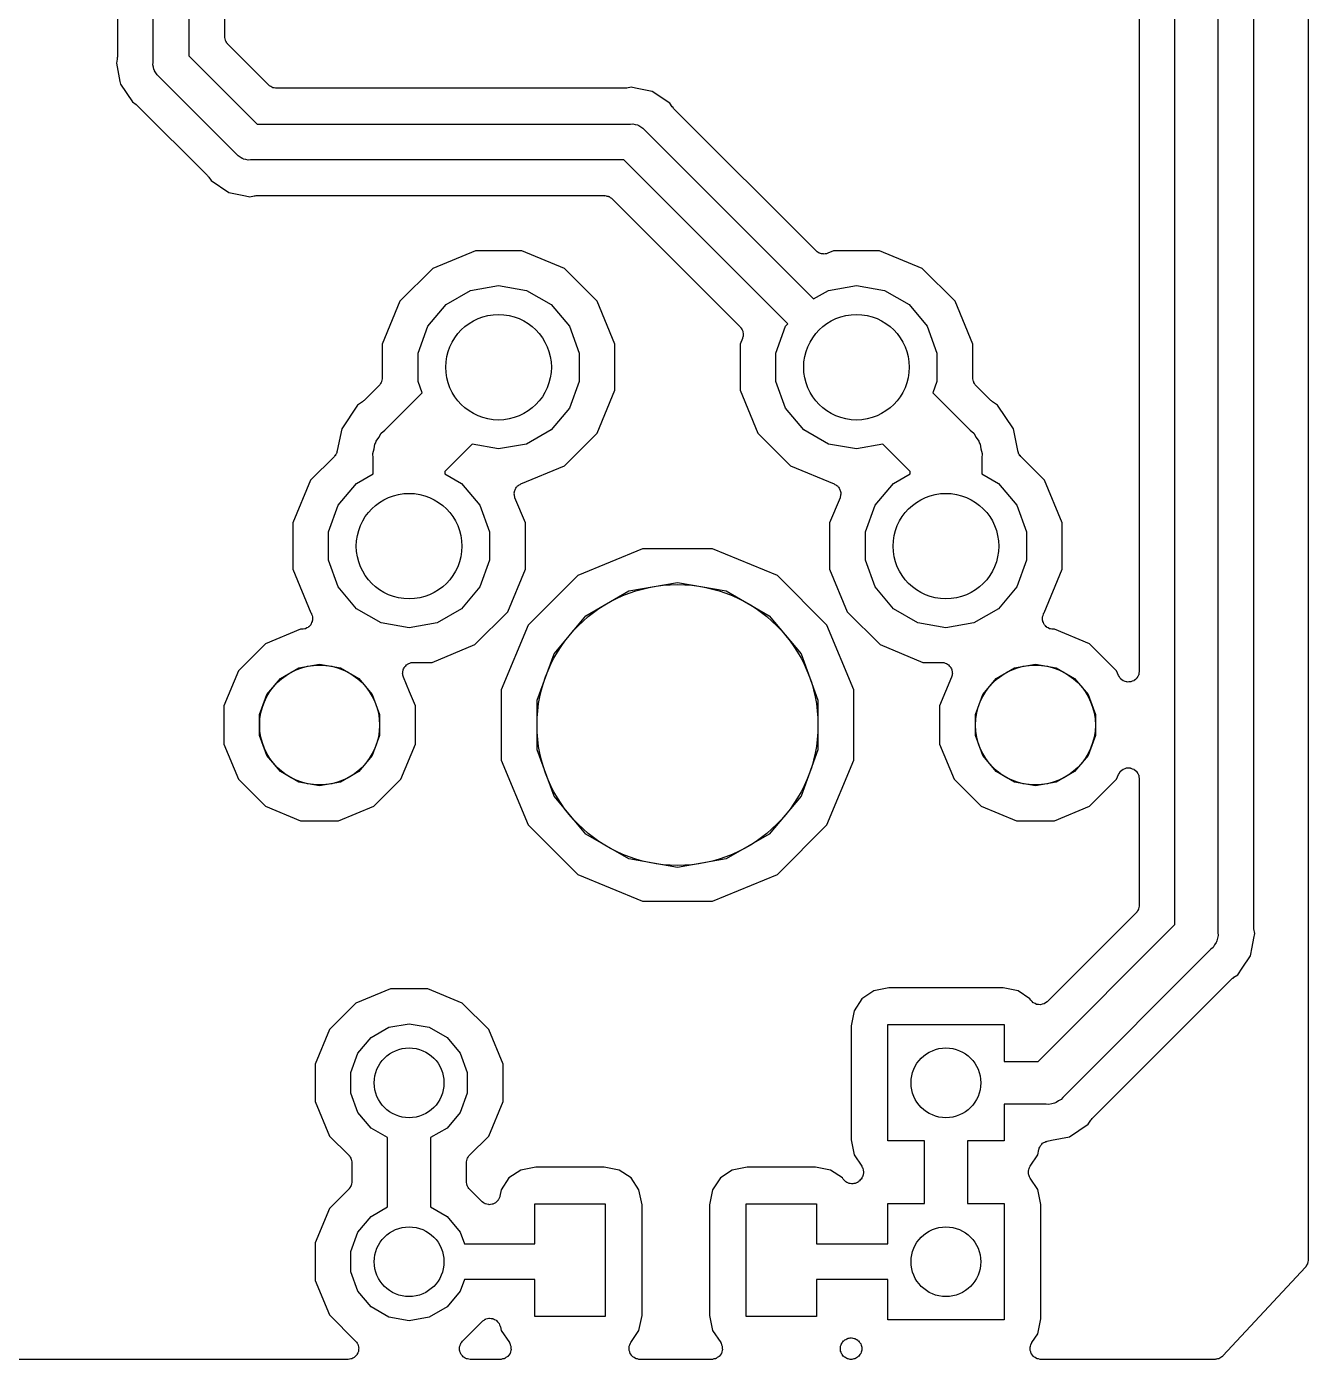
# Model space of a CAD drawing. Extents: x 24 to 196, y -189 to -31.
# Drawn here: x 177.45 to 195.64, y -152.21 to -133.29 of the extents above; entities that cross this region are included whole.
import ezdxf

# ---------------------------------------------------------------- set-up
doc = ezdxf.new("R2010")
doc.units = 0
doc.header["$MEASUREMENT"] = 0
doc.layers.add('BLACK', color=7, linetype='CONTINUOUS')

msp = doc.modelspace()

# ---------------------------------------------------------------- linework, layer by layer
at = {"layer": 'BLACK', "linetype": 'CONTINUOUS'}
for p, q in [((195.644, -35.0235), (195.643, -150.796)), ((179.248, -133.796), (179.248, -56.8371)), ((179.756, -56.8371), (179.756, -133.702)), ((194.361, -108.102), (194.361, -146.148)), ((178.74, -117.826), (178.74, -133.717)), ((180.264, -133.428), (180.264, -125.096)), ((194.869, -146.067), (194.869, -127.349)), ((193.751, -146.036), (193.751, -127.848)), ((193.243, -129.442), (193.243, -142.442)), ((180.265, -133.435), (180.264, -133.428)), ((180.264, -133.442), (180.265, -133.435)), ((180.27, -133.461), (180.264, -133.442)), ((180.273, -133.481), (180.27, -133.461)), ((180.276, -133.486), (180.273, -133.481)), ((180.278, -133.493), (180.276, -133.486)), ((180.289, -133.509), (180.278, -133.493)), ((180.299, -133.526), (180.289, -133.509)), ((180.305, -133.531), (180.299, -133.526)), ((180.308, -133.536), (180.305, -133.531)), ((180.89, -134.118), (180.308, -133.536)), ((178.737, -133.747), (178.725, -133.807)), ((178.74, -133.717), (178.737, -133.732)), ((178.737, -133.732), (178.737, -133.747)), ((179.756, -133.702), (180.725, -134.671)), ((178.725, -133.807), (178.776, -134.065)), ((179.245, -133.83), (179.248, -133.796)), ((179.254, -133.862), (179.245, -133.83)), ((179.259, -133.895), (179.254, -133.862)), ((179.265, -133.905), (179.259, -133.895)), ((179.268, -133.916), (179.265, -133.905)), ((179.287, -133.944), (179.268, -133.916)), ((179.304, -133.973), (179.287, -133.944)), ((178.776, -134.065), (178.776, -134.065)), ((178.776, -134.065), (178.784, -134.105)), ((178.784, -134.105), (178.952, -134.357)), ((179.33, -133.995), (179.304, -133.973)), ((180.432, -135.097), (179.33, -133.995)), ((180.896, -134.122), (180.89, -134.118)), ((180.9, -134.127), (180.896, -134.122)), ((180.917, -134.137), (180.9, -134.127)), ((180.934, -134.149), (180.917, -134.137)), ((180.94, -134.15), (180.934, -134.149)), ((180.946, -134.154), (180.94, -134.15)), ((186.032, -134.148), (185.972, -134.16)), ((186.092, -134.16), (186.032, -134.148)), ((180.966, -134.157), (180.946, -134.154)), ((180.985, -134.162), (180.966, -134.157)), ((180.992, -134.162), (180.985, -134.162)), ((180.998, -134.163), (180.992, -134.162)), ((185.942, -134.163), (180.998, -134.163)), ((185.957, -134.16), (185.942, -134.163)), ((185.972, -134.16), (185.957, -134.16)), ((186.329, -134.207), (186.092, -134.16)), ((186.092, -134.16), (186.092, -134.16)), ((186.582, -134.375), (186.329, -134.207)), ((178.952, -134.357), (179.004, -134.391)), ((179.004, -134.391), (179.014, -134.401)), ((179.014, -134.401), (179.027, -134.41)), ((179.027, -134.41), (180.017, -135.4)), ((186.616, -134.427), (186.582, -134.375)), ((186.626, -134.437), (186.616, -134.427)), ((186.635, -134.45), (186.626, -134.437)), ((188.656, -136.471), (186.635, -134.45)), ((180.725, -134.671), (186.021, -134.671)), ((186.021, -134.671), (186.055, -134.668)), ((186.055, -134.668), (186.087, -134.677)), ((186.087, -134.677), (186.12, -134.682)), ((186.12, -134.682), (186.13, -134.688)), ((186.13, -134.688), (186.141, -134.691)), ((186.141, -134.691), (186.169, -134.71)), ((186.169, -134.71), (186.198, -134.727)), ((186.198, -134.727), (186.22, -134.753)), ((186.22, -134.753), (188.621, -137.154)), ((180.454, -135.122), (180.432, -135.097)), ((180.483, -135.139), (180.454, -135.122)), ((180.51, -135.159), (180.483, -135.139)), ((180.521, -135.161), (180.51, -135.159)), ((180.531, -135.167), (180.521, -135.161)), ((180.564, -135.173), (180.531, -135.167)), ((180.597, -135.182), (180.564, -135.173)), ((180.63, -135.179), (180.597, -135.182)), ((185.927, -135.179), (180.63, -135.179)), ((188.255, -137.507), (185.927, -135.179)), ((180.017, -135.4), (180.025, -135.412)), ((180.025, -135.412), (180.036, -135.423)), ((180.036, -135.423), (180.07, -135.474)), ((180.07, -135.474), (180.322, -135.643)), ((180.322, -135.643), (180.559, -135.69)), ((180.559, -135.69), (180.559, -135.69)), ((180.559, -135.69), (180.619, -135.702)), ((180.619, -135.702), (180.68, -135.69)), ((180.68, -135.69), (180.695, -135.689)), ((180.695, -135.689), (180.709, -135.687)), ((180.709, -135.687), (185.653, -135.687)), ((185.653, -135.687), (185.66, -135.688)), ((185.66, -135.688), (185.667, -135.687)), ((185.667, -135.687), (185.686, -135.693)), ((185.686, -135.693), (185.706, -135.696)), ((185.706, -135.696), (185.711, -135.699)), ((185.711, -135.699), (185.718, -135.701)), ((185.718, -135.701), (185.734, -135.712)), ((185.734, -135.712), (185.751, -135.722)), ((185.751, -135.722), (185.756, -135.728)), ((185.756, -135.728), (185.761, -135.731)), ((185.761, -135.731), (187.579, -137.549)), ((183.822, -136.472), (183.215, -136.723)), ((184.478, -136.472), (183.822, -136.472)), ((185.085, -136.723), (184.478, -136.472)), ((188.665, -136.477), (188.656, -136.471)), ((188.671, -136.485), (188.665, -136.477)), ((188.686, -136.492), (188.671, -136.485)), ((188.7, -136.502), (188.686, -136.492)), ((188.709, -136.504), (188.7, -136.502)), ((188.718, -136.509), (188.709, -136.504)), ((188.735, -136.511), (188.718, -136.509)), ((188.751, -136.515), (188.735, -136.511)), ((188.761, -136.515), (188.751, -136.515)), ((188.771, -136.516), (188.761, -136.515)), ((188.787, -136.512), (188.771, -136.516)), ((188.804, -136.511), (188.787, -136.512)), ((188.813, -136.507), (188.804, -136.511)), ((188.822, -136.504), (188.813, -136.507)), ((188.902, -136.472), (188.822, -136.504)), ((189.558, -136.472), (188.902, -136.472)), ((190.165, -136.723), (189.558, -136.472)), ((183.215, -136.723), (182.75, -137.187)), ((185.55, -137.187), (185.085, -136.723)), ((190.63, -137.187), (190.165, -136.723)), ((183.753, -137.032), (184.15, -136.962)), ((184.15, -136.962), (184.547, -137.032)), ((188.833, -137.032), (189.23, -136.962)), ((189.23, -136.962), (189.627, -137.032)), ((183.404, -137.234), (183.753, -137.032)), ((184.547, -137.032), (184.896, -137.234)), ((188.621, -137.154), (188.833, -137.032)), ((189.627, -137.032), (189.976, -137.234)), ((182.75, -137.187), (182.499, -137.794)), ((183.145, -137.542), (183.404, -137.234)), ((184.896, -137.234), (185.155, -137.542)), ((185.801, -137.794), (185.55, -137.187)), ((189.976, -137.234), (190.235, -137.542)), ((190.881, -137.794), (190.63, -137.187)), ((183.007, -137.921), (183.145, -137.542)), ((185.155, -137.542), (185.293, -137.921)), ((187.579, -137.549), (187.584, -137.557)), ((187.584, -137.557), (187.592, -137.564)), ((188.087, -137.921), (188.225, -137.542)), ((188.225, -137.542), (188.255, -137.507)), ((190.235, -137.542), (190.373, -137.921)), ((187.612, -137.715), (187.579, -137.794)), ((187.592, -137.564), (187.6, -137.579)), ((187.6, -137.579), (187.609, -137.592)), ((187.609, -137.592), (187.612, -137.602)), ((187.612, -137.602), (187.616, -137.611)), ((187.614, -137.705), (187.612, -137.715)), ((187.618, -137.696), (187.614, -137.705)), ((187.616, -137.611), (187.618, -137.627)), ((187.618, -137.627), (187.623, -137.644)), ((187.62, -137.68), (187.618, -137.696)), ((187.623, -137.663), (187.62, -137.68)), ((187.623, -137.644), (187.622, -137.654)), ((187.622, -137.654), (187.623, -137.663)), ((182.499, -137.794), (182.499, -138.274)), ((183.007, -138.324), (183.007, -137.921)), ((185.293, -137.921), (185.293, -138.324)), ((185.801, -138.451), (185.801, -137.794)), ((187.579, -137.794), (187.579, -138.451)), ((188.087, -138.324), (188.087, -137.921)), ((190.373, -137.921), (190.373, -138.324)), ((190.881, -138.274), (190.881, -137.794)), ((182.493, -138.306), (182.49, -138.326)), ((182.498, -138.287), (182.493, -138.306)), ((182.499, -138.274), (182.498, -138.28)), ((182.498, -138.28), (182.498, -138.287)), ((190.882, -138.28), (190.881, -138.274)), ((190.882, -138.287), (190.882, -138.28)), ((190.887, -138.306), (190.882, -138.287)), ((190.89, -138.326), (190.887, -138.306)), ((182.454, -138.381), (182.243, -138.593)), ((182.458, -138.376), (182.454, -138.381)), ((182.463, -138.372), (182.458, -138.376)), ((182.473, -138.354), (182.463, -138.372)), ((182.485, -138.338), (182.473, -138.354)), ((182.486, -138.332), (182.485, -138.338)), ((182.49, -138.326), (182.486, -138.332)), ((182.536, -139.018), (183.067, -138.488)), ((183.067, -138.488), (183.007, -138.324)), ((185.293, -138.324), (185.155, -138.703)), ((185.55, -139.058), (185.801, -138.451)), ((187.579, -138.451), (187.83, -139.058)), ((188.225, -138.703), (188.087, -138.324)), ((190.373, -138.324), (190.313, -138.488)), ((190.313, -138.488), (190.844, -139.018)), ((190.894, -138.332), (190.89, -138.326)), ((190.895, -138.338), (190.894, -138.332)), ((190.907, -138.354), (190.895, -138.338)), ((190.917, -138.372), (190.907, -138.354)), ((190.922, -138.376), (190.917, -138.372)), ((190.926, -138.381), (190.922, -138.376)), ((191.137, -138.593), (190.926, -138.381)), ((182.148, -138.66), (181.923, -138.996)), ((182.22, -138.612), (182.148, -138.66)), ((182.231, -138.601), (182.22, -138.612)), ((182.243, -138.593), (182.231, -138.601)), ((191.149, -138.601), (191.137, -138.593)), ((191.16, -138.612), (191.149, -138.601)), ((191.232, -138.66), (191.16, -138.612)), ((191.457, -138.996), (191.232, -138.66)), ((185.155, -138.703), (184.896, -139.012)), ((188.484, -139.012), (188.225, -138.703)), ((181.923, -138.996), (181.861, -139.307)), ((182.451, -139.119), (182.485, -139.061)), ((182.485, -139.061), (182.536, -139.018)), ((184.896, -139.012), (184.547, -139.213)), ((185.085, -139.522), (185.55, -139.058)), ((187.83, -139.058), (188.295, -139.522)), ((188.833, -139.213), (188.484, -139.012)), ((190.844, -139.018), (190.895, -139.061)), ((190.895, -139.061), (190.929, -139.119)), ((191.519, -139.307), (191.457, -138.996)), ((182.384, -139.283), (182.395, -139.216)), ((182.395, -139.216), (182.407, -139.197)), ((182.407, -139.197), (182.412, -139.175)), ((182.412, -139.175), (182.451, -139.119)), ((183.774, -139.217), (183.388, -139.603)), ((184.15, -139.283), (183.774, -139.217)), ((184.547, -139.213), (184.15, -139.283)), ((189.23, -139.283), (188.833, -139.213)), ((189.606, -139.217), (189.23, -139.283)), ((189.992, -139.603), (189.606, -139.217)), ((190.929, -139.119), (190.968, -139.175)), ((190.968, -139.175), (190.973, -139.197)), ((190.973, -139.197), (190.985, -139.216)), ((190.985, -139.216), (190.996, -139.283)), ((181.819, -139.389), (181.48, -139.727)), ((181.828, -139.376), (181.819, -139.389)), ((181.829, -139.374), (181.828, -139.376)), ((181.828, -139.376), (181.828, -139.376)), ((181.841, -139.36), (181.829, -139.374)), ((181.844, -139.353), (181.841, -139.36)), ((181.849, -139.346), (181.844, -139.353)), ((181.852, -139.335), (181.849, -139.346)), ((181.855, -139.33), (181.852, -139.335)), ((181.856, -139.322), (181.855, -139.33)), ((181.86, -139.311), (181.856, -139.322)), ((181.861, -139.307), (181.86, -139.311)), ((182.366, -139.348), (182.384, -139.283)), ((182.372, -139.415), (182.366, -139.348)), ((182.372, -139.636), (182.372, -139.415)), ((190.996, -139.283), (191.014, -139.348)), ((191.014, -139.348), (191.008, -139.415)), ((191.008, -139.415), (191.008, -139.636)), ((191.52, -139.311), (191.519, -139.307)), ((191.524, -139.322), (191.52, -139.311)), ((191.525, -139.33), (191.524, -139.322)), ((191.528, -139.335), (191.525, -139.33)), ((191.531, -139.346), (191.528, -139.335)), ((191.536, -139.353), (191.531, -139.346)), ((191.539, -139.36), (191.536, -139.353)), ((191.551, -139.374), (191.539, -139.36)), ((191.552, -139.376), (191.551, -139.374)), ((191.561, -139.389), (191.552, -139.376)), ((191.552, -139.376), (191.552, -139.376)), ((191.9, -139.727), (191.561, -139.389)), ((182.134, -139.774), (182.372, -139.636)), ((183.388, -139.603), (183.388, -139.636)), ((183.388, -139.636), (183.626, -139.774)), ((184.466, -139.779), (185.085, -139.522)), ((188.295, -139.522), (188.914, -139.779)), ((189.754, -139.774), (189.992, -139.636)), ((189.992, -139.636), (189.992, -139.603)), ((191.008, -139.636), (191.246, -139.774)), ((181.48, -139.727), (181.229, -140.334)), ((181.875, -140.082), (182.134, -139.774)), ((183.626, -139.774), (183.885, -140.082)), ((184.397, -139.839), (184.403, -139.827)), ((184.403, -139.827), (184.413, -139.818)), ((184.413, -139.818), (184.421, -139.807)), ((184.421, -139.807), (184.433, -139.8)), ((184.433, -139.8), (184.442, -139.791)), ((184.442, -139.791), (184.455, -139.786)), ((184.455, -139.786), (184.466, -139.779)), ((188.914, -139.779), (188.925, -139.786)), ((188.925, -139.786), (188.938, -139.791)), ((188.938, -139.791), (188.947, -139.8)), ((188.947, -139.8), (188.959, -139.807)), ((188.959, -139.807), (188.967, -139.818)), ((188.967, -139.818), (188.977, -139.827)), ((188.977, -139.827), (188.983, -139.839)), ((189.495, -140.082), (189.754, -139.774)), ((191.246, -139.774), (191.505, -140.082)), ((192.151, -140.334), (191.9, -139.727)), ((184.372, -139.926), (184.374, -139.913)), ((184.375, -139.939), (184.372, -139.926)), ((184.373, -139.9), (184.377, -139.887)), ((184.374, -139.913), (184.373, -139.9)), ((184.375, -139.953), (184.375, -139.939)), ((184.381, -139.965), (184.375, -139.953)), ((184.377, -139.887), (184.379, -139.874)), ((184.379, -139.874), (184.385, -139.862)), ((184.383, -139.978), (184.381, -139.965)), ((184.531, -140.334), (184.383, -139.978)), ((184.385, -139.862), (184.389, -139.849)), ((184.389, -139.849), (184.397, -139.839)), ((188.997, -139.978), (188.849, -140.334)), ((188.983, -139.839), (188.991, -139.849)), ((188.991, -139.849), (188.995, -139.862)), ((188.995, -139.862), (189.001, -139.874)), ((188.999, -139.965), (188.997, -139.978)), ((189.005, -139.953), (188.999, -139.965)), ((189.001, -139.874), (189.003, -139.887)), ((189.003, -139.887), (189.007, -139.9)), ((189.008, -139.926), (189.005, -139.939)), ((189.005, -139.939), (189.005, -139.953)), ((189.007, -139.9), (189.006, -139.913)), ((189.006, -139.913), (189.008, -139.926)), ((181.737, -140.461), (181.875, -140.082)), ((183.885, -140.082), (184.023, -140.461)), ((189.357, -140.461), (189.495, -140.082)), ((191.505, -140.082), (191.643, -140.461)), ((181.229, -140.334), (181.229, -140.991)), ((184.531, -140.991), (184.531, -140.334)), ((188.849, -140.334), (188.849, -140.991)), ((192.151, -140.991), (192.151, -140.334)), ((181.737, -140.864), (181.737, -140.461)), ((184.023, -140.461), (184.023, -140.864)), ((189.357, -140.864), (189.357, -140.461)), ((191.643, -140.461), (191.643, -140.864)), ((186.192, -140.701), (185.273, -141.082)), ((187.188, -140.701), (186.192, -140.701)), ((188.107, -141.082), (187.188, -140.701)), ((181.875, -141.243), (181.737, -140.864)), ((184.023, -140.864), (183.885, -141.243)), ((189.495, -141.243), (189.357, -140.864)), ((191.643, -140.864), (191.505, -141.243)), ((181.229, -140.991), (181.485, -141.609)), ((184.28, -141.598), (184.531, -140.991)), ((185.273, -141.082), (184.569, -141.785)), ((188.811, -141.785), (188.107, -141.082)), ((188.849, -140.991), (189.1, -141.598)), ((191.895, -141.609), (192.151, -140.991)), ((182.134, -141.552), (181.875, -141.243)), ((183.885, -141.243), (183.626, -141.552)), ((185.389, -141.652), (185.998, -141.3)), ((185.998, -141.3), (186.69, -141.178)), ((186.69, -141.178), (187.382, -141.3)), ((187.382, -141.3), (187.991, -141.652)), ((189.754, -141.552), (189.495, -141.243)), ((191.505, -141.243), (191.246, -141.552)), ((181.485, -141.609), (181.49, -141.615)), ((181.49, -141.615), (181.493, -141.621)), ((181.493, -141.621), (181.496, -141.627)), ((181.496, -141.627), (181.502, -141.646)), ((181.502, -141.646), (181.508, -141.665)), ((181.508, -141.718), (181.506, -141.724)), ((181.508, -141.665), (181.508, -141.672)), ((181.508, -141.672), (181.51, -141.678)), ((181.51, -141.678), (181.508, -141.698)), ((181.508, -141.698), (181.508, -141.718)), ((182.483, -141.753), (182.134, -141.552)), ((183.626, -141.552), (183.277, -141.753)), ((183.815, -142.062), (184.28, -141.598)), ((184.937, -142.19), (185.389, -141.652)), ((187.991, -141.652), (188.443, -142.19)), ((189.1, -141.598), (189.565, -142.062)), ((190.103, -141.753), (189.754, -141.552)), ((191.246, -141.552), (190.897, -141.753)), ((191.87, -141.678), (191.872, -141.672)), ((191.872, -141.698), (191.87, -141.678)), ((191.872, -141.665), (191.878, -141.646)), ((191.872, -141.672), (191.872, -141.665)), ((191.872, -141.718), (191.872, -141.698)), ((191.874, -141.724), (191.872, -141.718)), ((191.878, -141.646), (191.884, -141.627)), ((191.884, -141.627), (191.887, -141.621)), ((191.887, -141.621), (191.89, -141.615)), ((191.89, -141.615), (191.895, -141.609)), ((181.34, -141.844), (180.84, -142.051)), ((181.358, -141.844), (181.34, -141.844)), ((181.378, -141.84), (181.358, -141.844)), ((181.398, -141.839), (181.378, -141.84)), ((181.404, -141.836), (181.398, -141.839)), ((181.41, -141.835), (181.404, -141.836)), ((181.428, -141.825), (181.41, -141.835)), ((181.446, -141.816), (181.428, -141.825)), ((181.45, -141.811), (181.446, -141.816)), ((181.456, -141.808), (181.45, -141.811)), ((181.469, -141.793), (181.456, -141.808)), ((181.483, -141.779), (181.469, -141.793)), ((181.486, -141.773), (181.483, -141.779)), ((181.49, -141.768), (181.486, -141.773)), ((181.497, -141.749), (181.49, -141.768)), ((181.506, -141.731), (181.497, -141.749)), ((181.506, -141.724), (181.506, -141.731)), ((182.88, -141.823), (182.483, -141.753)), ((183.277, -141.753), (182.88, -141.823)), ((184.569, -141.785), (184.188, -142.705)), ((189.192, -142.705), (188.811, -141.785)), ((190.5, -141.823), (190.103, -141.753)), ((190.897, -141.753), (190.5, -141.823)), ((191.874, -141.731), (191.874, -141.724)), ((191.883, -141.749), (191.874, -141.731)), ((191.89, -141.768), (191.883, -141.749)), ((191.894, -141.773), (191.89, -141.768)), ((191.897, -141.779), (191.894, -141.773)), ((191.911, -141.793), (191.897, -141.779)), ((191.924, -141.808), (191.911, -141.793)), ((191.93, -141.811), (191.924, -141.808)), ((191.934, -141.816), (191.93, -141.811)), ((191.952, -141.825), (191.934, -141.816)), ((191.97, -141.835), (191.952, -141.825)), ((191.976, -141.836), (191.97, -141.835)), ((191.982, -141.839), (191.976, -141.836)), ((192.002, -141.84), (191.982, -141.839)), ((192.022, -141.844), (192.002, -141.84)), ((192.04, -141.844), (192.022, -141.844)), ((192.54, -142.051), (192.04, -141.844)), ((180.84, -142.051), (180.458, -142.433)), ((183.208, -142.314), (183.815, -142.062)), ((189.565, -142.062), (190.172, -142.314)), ((192.922, -142.433), (192.54, -142.051)), ((184.696, -142.851), (184.937, -142.19)), ((188.443, -142.19), (188.684, -142.851)), ((180.458, -142.433), (180.251, -142.932)), ((181.055, -142.541), (181.314, -142.391)), ((181.314, -142.391), (181.61, -142.339)), ((181.61, -142.339), (181.906, -142.391)), ((181.906, -142.391), (182.165, -142.541)), ((182.788, -142.473), (182.791, -142.456)), ((182.791, -142.482), (182.788, -142.473)), ((182.791, -142.44), (182.794, -142.43)), ((182.791, -142.456), (182.791, -142.44)), ((182.794, -142.43), (182.795, -142.42)), ((182.795, -142.42), (182.803, -142.405)), ((182.803, -142.405), (182.809, -142.39)), ((182.809, -142.39), (182.815, -142.382)), ((182.815, -142.382), (182.82, -142.373)), ((182.82, -142.373), (182.832, -142.362)), ((182.832, -142.362), (182.843, -142.349)), ((182.843, -142.349), (182.851, -142.344)), ((182.851, -142.344), (182.859, -142.338)), ((182.859, -142.338), (182.874, -142.331)), ((182.874, -142.331), (182.889, -142.323)), ((182.889, -142.323), (182.898, -142.321)), ((182.898, -142.321), (182.908, -142.317)), ((182.908, -142.317), (182.924, -142.317)), ((182.924, -142.317), (182.941, -142.314)), ((182.941, -142.314), (183.208, -142.314)), ((190.172, -142.314), (190.439, -142.314)), ((190.439, -142.314), (190.456, -142.317)), ((190.456, -142.317), (190.472, -142.317)), ((190.472, -142.317), (190.482, -142.321)), ((190.482, -142.321), (190.491, -142.323)), ((190.491, -142.323), (190.506, -142.331)), ((190.506, -142.331), (190.521, -142.338)), ((190.521, -142.338), (190.529, -142.344)), ((190.529, -142.344), (190.537, -142.349)), ((190.537, -142.349), (190.548, -142.362)), ((190.548, -142.362), (190.56, -142.373)), ((190.56, -142.373), (190.565, -142.382)), ((190.565, -142.382), (190.571, -142.39)), ((190.571, -142.39), (190.577, -142.405)), ((190.577, -142.405), (190.585, -142.42)), ((190.585, -142.42), (190.586, -142.43)), ((190.586, -142.43), (190.589, -142.44)), ((190.589, -142.44), (190.589, -142.456)), ((190.589, -142.456), (190.592, -142.473)), ((190.592, -142.473), (190.589, -142.482)), ((191.215, -142.541), (191.474, -142.391)), ((191.474, -142.391), (191.77, -142.339)), ((191.77, -142.339), (192.066, -142.391)), ((192.066, -142.391), (192.325, -142.541)), ((192.95, -142.5), (192.922, -142.433)), ((193.239, -142.465), (193.236, -142.488)), ((193.243, -142.442), (193.239, -142.465)), ((180.862, -142.771), (181.055, -142.541)), ((182.165, -142.541), (182.358, -142.771)), ((182.791, -142.493), (182.791, -142.482)), ((182.796, -142.508), (182.791, -142.493)), ((182.8, -142.524), (182.796, -142.508)), ((182.886, -142.733), (182.8, -142.524)), ((190.58, -142.524), (190.411, -142.932)), ((190.584, -142.508), (190.58, -142.524)), ((190.589, -142.493), (190.584, -142.508)), ((190.589, -142.482), (190.589, -142.493)), ((191.022, -142.771), (191.215, -142.541)), ((192.325, -142.541), (192.518, -142.771)), ((192.962, -142.52), (192.95, -142.5)), ((192.974, -142.54), (192.962, -142.52)), ((192.977, -142.542), (192.974, -142.54)), ((192.978, -142.545), (192.977, -142.542)), ((192.997, -142.559), (192.978, -142.545)), ((193.015, -142.574), (192.997, -142.559)), ((193.018, -142.575), (193.015, -142.574)), ((193.02, -142.577), (193.018, -142.575)), ((193.043, -142.584), (193.02, -142.577)), ((193.064, -142.592), (193.043, -142.584)), ((193.068, -142.592), (193.064, -142.592)), ((193.071, -142.593), (193.068, -142.592)), ((193.094, -142.592), (193.071, -142.593)), ((193.117, -142.592), (193.094, -142.592)), ((193.12, -142.591), (193.117, -142.592)), ((193.124, -142.591), (193.12, -142.591)), ((193.145, -142.582), (193.124, -142.591)), ((193.167, -142.574), (193.145, -142.582)), ((193.17, -142.572), (193.167, -142.574)), ((193.173, -142.571), (193.17, -142.572)), ((193.19, -142.555), (193.173, -142.571)), ((193.208, -142.54), (193.19, -142.555)), ((193.209, -142.537), (193.208, -142.54)), ((193.212, -142.535), (193.209, -142.537)), ((193.222, -142.514), (193.212, -142.535)), ((193.234, -142.494), (193.222, -142.514)), ((193.235, -142.491), (193.234, -142.494)), ((193.236, -142.488), (193.235, -142.491)), ((180.759, -143.053), (180.862, -142.771)), ((182.358, -142.771), (182.461, -143.053)), ((182.969, -142.932), (182.886, -142.733)), ((184.188, -142.705), (184.188, -143.7)), ((184.696, -143.554), (184.696, -142.851)), ((188.684, -142.851), (188.684, -143.554)), ((189.192, -143.7), (189.192, -142.705)), ((190.919, -143.053), (191.022, -142.771)), ((192.518, -142.771), (192.621, -143.053)), ((180.251, -142.932), (180.251, -143.473)), ((182.969, -143.473), (182.969, -142.932)), ((190.411, -142.932), (190.411, -143.473)), ((180.759, -143.353), (180.759, -143.053)), ((182.461, -143.053), (182.461, -143.353)), ((190.919, -143.353), (190.919, -143.053)), ((192.621, -143.053), (192.621, -143.353)), ((180.862, -143.635), (180.759, -143.353)), ((182.461, -143.353), (182.358, -143.635)), ((191.022, -143.635), (190.919, -143.353)), ((192.621, -143.353), (192.518, -143.635)), ((180.251, -143.473), (180.458, -143.972)), ((182.762, -143.972), (182.969, -143.473)), ((184.937, -144.215), (184.696, -143.554)), ((188.684, -143.554), (188.443, -144.215)), ((190.411, -143.473), (190.618, -143.972)), ((181.055, -143.865), (180.862, -143.635)), ((182.358, -143.635), (182.165, -143.865)), ((184.188, -143.7), (184.569, -144.62)), ((188.811, -144.62), (189.192, -143.7)), ((191.215, -143.865), (191.022, -143.635)), ((192.518, -143.635), (192.325, -143.865)), ((180.458, -143.972), (180.84, -144.355)), ((181.314, -144.015), (181.055, -143.865)), ((182.165, -143.865), (181.906, -144.015)), ((182.38, -144.355), (182.762, -143.972)), ((190.618, -143.972), (191, -144.355)), ((191.474, -144.015), (191.215, -143.865)), ((192.325, -143.865), (192.066, -144.015)), ((192.54, -144.355), (192.922, -143.972)), ((192.922, -143.972), (192.95, -143.905)), ((192.95, -143.905), (192.962, -143.885)), ((192.962, -143.885), (192.974, -143.865)), ((192.974, -143.865), (192.977, -143.863)), ((192.977, -143.863), (192.978, -143.86)), ((192.978, -143.86), (192.997, -143.846)), ((192.997, -143.846), (193.015, -143.831)), ((193.015, -143.831), (193.018, -143.83)), ((193.018, -143.83), (193.02, -143.828)), ((193.02, -143.828), (193.043, -143.821)), ((193.043, -143.821), (193.064, -143.813)), ((193.064, -143.813), (193.068, -143.813)), ((193.068, -143.813), (193.071, -143.812)), ((193.071, -143.812), (193.094, -143.813)), ((193.094, -143.813), (193.117, -143.813)), ((193.117, -143.813), (193.12, -143.814)), ((193.12, -143.814), (193.124, -143.814)), ((193.124, -143.814), (193.145, -143.823)), ((193.145, -143.823), (193.167, -143.831)), ((193.167, -143.831), (193.17, -143.833)), ((193.17, -143.833), (193.173, -143.835)), ((193.173, -143.835), (193.19, -143.85)), ((193.19, -143.85), (193.208, -143.865)), ((193.208, -143.865), (193.209, -143.868)), ((193.209, -143.868), (193.212, -143.87)), ((193.212, -143.87), (193.222, -143.891)), ((193.222, -143.891), (193.234, -143.911)), ((193.234, -143.911), (193.235, -143.914)), ((193.235, -143.914), (193.236, -143.917)), ((193.236, -143.917), (193.239, -143.94)), ((193.239, -143.94), (193.243, -143.963)), ((193.243, -143.963), (193.243, -145.762)), ((181.61, -144.067), (181.314, -144.015)), ((181.906, -144.015), (181.61, -144.067)), ((191.77, -144.067), (191.474, -144.015)), ((192.066, -144.015), (191.77, -144.067)), ((180.84, -144.355), (181.34, -144.562)), ((181.88, -144.562), (182.38, -144.355)), ((185.389, -144.754), (184.937, -144.215)), ((188.443, -144.215), (187.991, -144.754)), ((191, -144.355), (191.5, -144.562)), ((192.04, -144.562), (192.54, -144.355)), ((181.34, -144.562), (181.88, -144.562)), ((184.569, -144.62), (185.273, -145.324)), ((188.107, -145.324), (188.811, -144.62)), ((191.5, -144.562), (192.04, -144.562)), ((185.998, -145.105), (185.389, -144.754)), ((187.991, -144.754), (187.382, -145.105)), ((186.69, -145.227), (185.998, -145.105)), ((187.382, -145.105), (186.69, -145.227)), ((185.273, -145.324), (186.192, -145.705)), ((187.188, -145.705), (188.107, -145.324)), ((186.192, -145.705), (187.188, -145.705)), ((193.199, -145.87), (191.937, -147.131)), ((193.202, -145.864), (193.199, -145.87)), ((193.208, -145.86), (193.202, -145.864)), ((193.218, -145.843), (193.208, -145.86)), ((193.229, -145.826), (193.218, -145.843)), ((193.231, -145.82), (193.229, -145.826)), ((193.234, -145.814), (193.231, -145.82)), ((193.237, -145.794), (193.234, -145.814)), ((193.243, -145.775), (193.237, -145.794)), ((193.243, -145.762), (193.242, -145.769)), ((193.242, -145.769), (193.243, -145.775)), ((191.809, -147.978), (193.751, -146.036)), ((194.871, -146.081), (194.869, -146.067)), ((194.354, -146.228), (194.347, -146.268)), ((194.364, -146.189), (194.354, -146.228)), ((194.361, -146.148), (194.364, -146.189)), ((194.846, -146.358), (194.872, -146.227)), ((194.872, -146.096), (194.871, -146.081)), ((194.885, -146.162), (194.872, -146.096)), ((194.872, -146.227), (194.885, -146.162)), ((194.262, -146.387), (192.16, -148.489)), ((194.293, -146.361), (194.262, -146.387)), ((194.313, -146.326), (194.293, -146.361)), ((194.337, -146.293), (194.313, -146.326)), ((194.34, -146.279), (194.337, -146.293)), ((194.347, -146.268), (194.34, -146.279)), ((194.822, -146.479), (194.846, -146.358)), ((194.846, -146.358), (194.846, -146.358)), ((194.705, -146.654), (194.822, -146.479)), ((192.577, -148.79), (194.564, -146.804)), ((194.564, -146.804), (194.576, -146.795)), ((194.576, -146.795), (194.587, -146.785)), ((194.587, -146.785), (194.642, -146.748)), ((194.642, -146.748), (194.705, -146.654)), ((182.615, -146.949), (182.125, -147.152)), ((183.145, -146.949), (182.615, -146.949)), ((183.635, -147.152), (183.145, -146.949)), ((189.476, -146.979), (189.308, -147.091)), ((189.69, -146.936), (189.476, -146.979)), ((191.31, -146.936), (189.69, -146.936)), ((191.524, -146.979), (191.31, -146.936)), ((191.692, -147.091), (191.524, -146.979)), ((182.125, -147.152), (181.75, -147.527)), ((184.01, -147.527), (183.635, -147.152)), ((189.308, -147.091), (189.196, -147.259)), ((191.703, -147.108), (191.692, -147.091)), ((191.704, -147.109), (191.703, -147.108)), ((191.705, -147.11), (191.704, -147.109)), ((191.722, -147.128), (191.705, -147.11)), ((191.74, -147.146), (191.722, -147.128)), ((191.741, -147.147), (191.74, -147.146)), ((191.742, -147.148), (191.741, -147.147)), ((191.765, -147.158), (191.742, -147.148)), ((191.787, -147.169), (191.765, -147.158)), ((191.789, -147.17), (191.787, -147.169)), ((191.79, -147.17), (191.789, -147.17)), ((191.815, -147.172), (191.79, -147.17)), ((191.84, -147.175), (191.815, -147.172)), ((191.841, -147.175), (191.84, -147.175)), ((191.843, -147.175), (191.841, -147.175)), ((191.867, -147.168), (191.843, -147.175)), ((191.891, -147.163), (191.867, -147.168)), ((191.892, -147.162), (191.891, -147.163)), ((191.894, -147.161), (191.892, -147.162)), ((191.914, -147.147), (191.894, -147.161)), ((191.935, -147.133), (191.914, -147.147)), ((191.936, -147.132), (191.935, -147.133)), ((191.937, -147.131), (191.936, -147.132)), ((189.196, -147.259), (189.154, -147.472)), ((181.75, -147.527), (181.546, -148.017)), ((182.341, -147.641), (182.593, -147.495)), ((182.593, -147.495), (182.88, -147.444)), ((182.88, -147.444), (183.167, -147.495)), ((183.167, -147.495), (183.419, -147.641)), ((184.213, -148.017), (184.01, -147.527)), ((189.154, -147.472), (189.154, -149.093)), ((189.674, -149.108), (189.674, -147.457)), ((189.674, -147.457), (191.326, -147.457)), ((191.326, -147.457), (191.326, -147.978)), ((182.154, -147.864), (182.341, -147.641)), ((183.419, -147.641), (183.606, -147.864)), ((182.054, -148.137), (182.154, -147.864)), ((183.606, -147.864), (183.706, -148.137)), ((181.546, -148.017), (181.546, -148.548)), ((182.054, -148.428), (182.054, -148.137)), ((183.706, -148.137), (183.706, -148.428)), ((184.213, -148.548), (184.213, -148.017)), ((191.326, -147.978), (191.809, -147.978)), ((182.154, -148.702), (182.054, -148.428)), ((183.706, -148.428), (183.606, -148.702)), ((192.134, -148.52), (192.099, -148.54)), ((192.16, -148.489), (192.134, -148.52)), ((181.546, -148.548), (181.75, -149.038)), ((182.341, -148.925), (182.154, -148.702)), ((183.606, -148.702), (183.419, -148.925)), ((184.01, -149.038), (184.213, -148.548)), ((191.922, -148.587), (191.326, -148.587)), ((191.326, -148.587), (191.326, -149.108)), ((191.962, -148.591), (191.922, -148.587)), ((192.001, -148.581), (191.962, -148.591)), ((192.041, -148.573), (192.001, -148.581)), ((192.053, -148.567), (192.041, -148.573)), ((192.066, -148.563), (192.053, -148.567)), ((192.099, -148.54), (192.066, -148.563)), ((192.252, -149.048), (192.521, -148.869)), ((192.521, -148.869), (192.558, -148.813)), ((192.558, -148.813), (192.568, -148.802)), ((192.568, -148.802), (192.577, -148.79)), ((181.75, -149.038), (182.023, -149.311)), ((182.575, -149.06), (182.341, -148.925)), ((182.575, -150.045), (182.575, -149.06)), ((183.419, -148.925), (183.185, -149.06)), ((183.185, -149.06), (183.185, -150.045)), ((183.737, -149.311), (184.01, -149.038)), ((189.154, -149.093), (189.196, -149.306)), ((191.939, -149.111), (192, -149.098)), ((192, -149.098), (192.252, -149.048)), ((192, -149.098), (192, -149.098)), ((190.195, -149.108), (189.674, -149.108)), ((190.195, -149.997), (190.195, -149.108)), ((191.326, -149.108), (190.805, -149.108)), ((190.805, -149.108), (190.805, -149.997)), ((191.804, -149.306), (191.819, -149.23)), ((191.819, -149.23), (191.823, -149.221)), ((191.823, -149.221), (191.824, -149.211)), ((191.824, -149.211), (191.832, -149.197)), ((191.832, -149.197), (191.838, -149.181)), ((191.838, -149.181), (191.845, -149.174)), ((191.845, -149.174), (191.85, -149.165)), ((191.85, -149.165), (191.862, -149.154)), ((191.862, -149.154), (191.873, -149.141)), ((191.873, -149.141), (191.882, -149.136)), ((191.882, -149.136), (191.89, -149.13)), ((191.89, -149.13), (191.905, -149.124)), ((191.905, -149.124), (191.92, -149.116)), ((191.92, -149.116), (191.93, -149.114)), ((191.93, -149.114), (191.939, -149.111)), ((182.023, -149.311), (182.026, -149.317)), ((182.026, -149.317), (182.032, -149.321)), ((182.032, -149.321), (182.042, -149.338)), ((182.042, -149.338), (182.053, -149.354)), ((182.053, -149.354), (182.055, -149.361)), ((182.055, -149.361), (182.058, -149.367)), ((182.058, -149.367), (182.061, -149.386)), ((182.061, -149.386), (182.067, -149.406)), ((182.067, -149.406), (182.066, -149.412)), ((182.066, -149.412), (182.067, -149.419)), ((182.067, -149.419), (182.067, -149.686)), ((183.693, -149.406), (183.699, -149.386)), ((183.694, -149.412), (183.693, -149.406)), ((183.693, -149.419), (183.694, -149.412)), ((183.693, -149.686), (183.693, -149.419)), ((183.699, -149.386), (183.702, -149.367)), ((183.702, -149.367), (183.705, -149.361)), ((183.705, -149.361), (183.707, -149.354)), ((183.707, -149.354), (183.718, -149.338)), ((183.718, -149.338), (183.728, -149.321)), ((183.728, -149.321), (183.734, -149.317)), ((183.734, -149.317), (183.737, -149.311)), ((184.68, -149.479), (184.466, -149.521)), ((185.65, -149.479), (184.68, -149.479)), ((185.863, -149.521), (185.65, -149.479)), ((187.68, -149.479), (187.466, -149.521)), ((188.65, -149.479), (187.68, -149.479)), ((188.863, -149.521), (188.65, -149.479)), ((189.196, -149.306), (189.304, -149.468)), ((189.304, -149.468), (189.308, -149.477)), ((189.308, -149.477), (189.314, -149.485)), ((191.686, -149.485), (191.692, -149.477)), ((191.692, -149.477), (191.696, -149.468)), ((191.696, -149.468), (191.804, -149.306)), ((184.298, -149.634), (184.186, -149.802)), ((184.466, -149.521), (184.298, -149.634)), ((186.031, -149.634), (185.863, -149.521)), ((186.143, -149.802), (186.031, -149.634)), ((187.298, -149.634), (187.186, -149.802)), ((187.466, -149.521), (187.298, -149.634)), ((189.031, -149.634), (188.863, -149.521)), ((189.042, -149.65), (189.031, -149.634)), ((189.053, -149.662), (189.042, -149.65)), ((189.063, -149.676), (189.053, -149.662)), ((189.284, -149.662), (189.274, -149.676)), ((189.295, -149.65), (189.284, -149.662)), ((189.304, -149.637), (189.295, -149.65)), ((189.308, -149.628), (189.304, -149.637)), ((189.314, -149.62), (189.308, -149.628)), ((189.314, -149.485), (189.319, -149.501)), ((189.319, -149.604), (189.314, -149.62)), ((189.319, -149.501), (189.325, -149.516)), ((189.325, -149.589), (189.319, -149.604)), ((189.325, -149.516), (189.326, -149.526)), ((189.326, -149.579), (189.325, -149.589)), ((189.326, -149.526), (189.329, -149.536)), ((189.329, -149.569), (189.326, -149.579)), ((189.329, -149.536), (189.328, -149.553)), ((189.328, -149.553), (189.329, -149.569)), ((191.671, -149.536), (191.674, -149.526)), ((191.672, -149.553), (191.671, -149.536)), ((191.671, -149.569), (191.672, -149.553)), ((191.674, -149.579), (191.671, -149.569)), ((191.674, -149.526), (191.675, -149.516)), ((191.675, -149.589), (191.674, -149.579)), ((191.675, -149.516), (191.681, -149.501)), ((191.681, -149.604), (191.675, -149.589)), ((191.681, -149.501), (191.686, -149.485)), ((191.686, -149.62), (191.681, -149.604)), ((191.692, -149.628), (191.686, -149.62)), ((191.696, -149.637), (191.692, -149.628)), ((191.804, -149.799), (191.696, -149.637)), ((182.023, -149.794), (181.75, -150.067)), ((182.026, -149.789), (182.023, -149.794)), ((182.032, -149.784), (182.026, -149.789)), ((182.041, -149.767), (182.032, -149.784)), ((182.053, -149.751), (182.041, -149.767)), ((182.055, -149.744), (182.053, -149.751)), ((182.058, -149.739), (182.055, -149.744)), ((182.061, -149.719), (182.058, -149.739)), ((182.067, -149.7), (182.061, -149.719)), ((182.067, -149.686), (182.066, -149.693)), ((182.066, -149.693), (182.067, -149.7)), ((183.694, -149.693), (183.693, -149.686)), ((183.693, -149.7), (183.694, -149.693)), ((183.699, -149.719), (183.693, -149.7)), ((183.702, -149.739), (183.699, -149.719)), ((183.705, -149.744), (183.702, -149.739)), ((183.707, -149.751), (183.705, -149.744)), ((183.718, -149.767), (183.707, -149.751)), ((183.728, -149.784), (183.718, -149.767)), ((183.734, -149.789), (183.728, -149.784)), ((183.737, -149.794), (183.734, -149.789)), ((183.911, -149.968), (183.737, -149.794)), ((184.186, -149.802), (184.168, -149.89)), ((186.186, -150.015), (186.143, -149.802)), ((187.186, -149.802), (187.144, -150.015)), ((189.072, -149.681), (189.063, -149.676)), ((189.079, -149.688), (189.072, -149.681)), ((189.093, -149.696), (189.079, -149.688)), ((189.107, -149.705), (189.093, -149.696)), ((189.117, -149.707), (189.107, -149.705)), ((189.126, -149.712), (189.117, -149.707)), ((189.143, -149.714), (189.126, -149.712)), ((189.159, -149.718), (189.143, -149.714)), ((189.169, -149.716), (189.159, -149.718)), ((189.179, -149.718), (189.169, -149.716)), ((189.195, -149.714), (189.179, -149.718)), ((189.211, -149.712), (189.195, -149.714)), ((189.22, -149.707), (189.211, -149.712)), ((189.23, -149.705), (189.22, -149.707)), ((189.244, -149.696), (189.23, -149.705)), ((189.259, -149.688), (189.244, -149.696)), ((189.266, -149.681), (189.259, -149.688)), ((189.274, -149.676), (189.266, -149.681)), ((191.846, -150.012), (191.804, -149.799)), ((182.341, -150.181), (182.575, -150.045)), ((183.185, -150.045), (183.419, -150.181)), ((183.915, -149.971), (183.911, -149.968)), ((183.919, -149.975), (183.915, -149.971)), ((183.937, -149.986), (183.919, -149.975)), ((183.955, -149.998), (183.937, -149.986)), ((183.959, -150), (183.955, -149.998)), ((183.964, -150.002), (183.959, -150)), ((183.985, -150.007), (183.964, -150.002)), ((184.006, -150.012), (183.985, -150.007)), ((184.011, -150.012), (184.006, -150.012)), ((184.016, -150.013), (184.011, -150.012)), ((184.037, -150.009), (184.016, -150.013)), ((184.058, -150.007), (184.037, -150.009)), ((184.063, -150.005), (184.058, -150.007)), ((184.068, -150.005), (184.063, -150.005)), ((184.087, -149.994), (184.068, -150.005)), ((184.106, -149.985), (184.087, -149.994)), ((184.11, -149.982), (184.106, -149.985)), ((184.114, -149.979), (184.11, -149.982)), ((184.129, -149.963), (184.114, -149.979)), ((184.144, -149.948), (184.129, -149.963)), ((184.146, -149.943), (184.144, -149.948)), ((184.149, -149.939), (184.146, -149.943)), ((184.157, -149.919), (184.149, -149.939)), ((184.166, -149.9), (184.157, -149.919)), ((184.167, -149.895), (184.166, -149.9)), ((184.168, -149.89), (184.167, -149.895)), ((184.665, -150.569), (184.665, -150)), ((184.665, -150), (185.665, -150)), ((185.665, -150), (185.665, -151.6)), ((186.186, -151.585), (186.186, -150.015)), ((187.144, -150.015), (187.144, -151.585)), ((187.665, -151.6), (187.665, -150)), ((187.665, -150), (188.665, -150)), ((188.665, -150), (188.665, -150.569)), ((189.674, -150.569), (189.674, -149.997)), ((189.674, -149.997), (190.195, -149.997)), ((190.805, -149.997), (191.326, -149.997)), ((191.326, -149.997), (191.326, -151.648)), ((191.846, -151.633), (191.846, -150.012)), ((181.75, -150.067), (181.546, -150.557)), ((182.154, -150.404), (182.341, -150.181)), ((183.419, -150.181), (183.606, -150.404)), ((182.054, -150.677), (182.154, -150.404)), ((183.606, -150.404), (183.666, -150.569)), ((181.546, -150.557), (181.546, -151.088)), ((183.666, -150.569), (184.665, -150.569)), ((188.665, -150.569), (189.674, -150.569)), ((182.054, -150.968), (182.054, -150.677)), ((195.643, -150.804), (195.638, -150.826)), ((195.643, -150.796), (195.643, -150.8)), ((195.643, -150.8), (195.643, -150.804)), ((182.154, -151.242), (182.054, -150.968)), ((195.603, -150.9), (194.432, -152.161)), ((195.605, -150.896), (195.603, -150.9)), ((195.608, -150.894), (195.605, -150.896)), ((195.619, -150.874), (195.608, -150.894)), ((195.632, -150.855), (195.619, -150.874)), ((195.634, -150.848), (195.632, -150.851)), ((195.632, -150.851), (195.632, -150.855)), ((195.638, -150.826), (195.634, -150.848)), ((181.546, -151.088), (181.75, -151.578)), ((183.666, -151.077), (183.606, -151.242)), ((184.665, -151.077), (183.666, -151.077)), ((184.665, -151.6), (184.665, -151.077)), ((189.674, -151.077), (188.665, -151.077)), ((188.665, -151.077), (188.665, -151.6)), ((189.674, -151.648), (189.674, -151.077)), ((182.341, -151.465), (182.154, -151.242)), ((183.606, -151.242), (183.419, -151.465)), ((182.593, -151.61), (182.341, -151.465)), ((183.419, -151.465), (183.167, -151.61)), ((181.75, -151.578), (182.121, -151.949)), ((182.88, -151.661), (182.593, -151.61)), ((183.167, -151.61), (182.88, -151.661)), ((183.639, -151.949), (183.919, -151.67)), ((183.919, -151.67), (183.923, -151.667)), ((183.923, -151.667), (183.926, -151.663)), ((183.926, -151.663), (183.945, -151.652)), ((183.945, -151.652), (183.962, -151.639)), ((183.962, -151.639), (183.967, -151.638)), ((183.967, -151.638), (183.971, -151.635)), ((183.971, -151.635), (183.993, -151.631)), ((183.993, -151.631), (184.013, -151.626)), ((184.013, -151.626), (184.018, -151.626)), ((184.018, -151.626), (184.023, -151.625)), ((184.023, -151.625), (184.045, -151.628)), ((184.045, -151.628), (184.066, -151.63)), ((184.066, -151.63), (184.071, -151.632)), ((184.071, -151.632), (184.076, -151.633)), ((184.076, -151.633), (184.094, -151.643)), ((184.094, -151.643), (184.114, -151.653)), ((184.114, -151.653), (184.118, -151.656)), ((184.118, -151.656), (184.122, -151.659)), ((184.122, -151.659), (184.136, -151.675)), ((184.136, -151.675), (184.151, -151.69)), ((184.151, -151.69), (184.154, -151.695)), ((184.154, -151.695), (184.157, -151.698)), ((184.157, -151.698), (184.165, -151.718)), ((184.165, -151.718), (184.174, -151.738)), ((184.174, -151.738), (184.174, -151.743)), ((184.174, -151.743), (184.176, -151.748)), ((184.176, -151.748), (184.186, -151.798)), ((185.665, -151.6), (184.665, -151.6)), ((186.143, -151.798), (186.186, -151.585)), ((187.144, -151.585), (187.186, -151.798)), ((188.665, -151.6), (187.665, -151.6)), ((191.326, -151.648), (189.674, -151.648)), ((191.804, -151.846), (191.846, -151.633)), ((184.186, -151.798), (184.303, -151.972)), ((186.027, -151.972), (186.143, -151.798)), ((187.186, -151.798), (187.303, -151.972)), ((189.055, -151.94), (189.06, -151.938)), ((189.06, -151.938), (189.064, -151.934)), ((189.064, -151.934), (189.078, -151.926)), ((189.078, -151.926), (189.092, -151.917)), ((189.092, -151.917), (189.097, -151.916)), ((189.097, -151.916), (189.101, -151.914)), ((189.101, -151.914), (189.106, -151.913)), ((189.106, -151.913), (189.112, -151.91)), ((189.112, -151.91), (189.128, -151.909)), ((189.128, -151.909), (189.143, -151.905)), ((189.143, -151.905), (189.149, -151.905)), ((189.149, -151.905), (189.153, -151.905)), ((189.153, -151.905), (189.153, -151.905)), ((189.153, -151.905), (189.158, -151.906)), ((189.158, -151.906), (189.164, -151.905)), ((189.164, -151.905), (189.18, -151.909)), ((189.18, -151.909), (189.196, -151.911)), ((189.196, -151.911), (189.201, -151.913)), ((189.201, -151.913), (189.206, -151.914)), ((189.206, -151.914), (189.21, -151.916)), ((189.21, -151.916), (189.216, -151.918)), ((189.216, -151.918), (189.229, -151.927)), ((189.229, -151.927), (189.243, -151.934)), ((189.243, -151.934), (189.247, -151.938)), ((189.247, -151.938), (189.251, -151.94)), ((191.72, -151.972), (191.804, -151.846)), ((182.121, -151.949), (182.132, -151.966)), ((182.132, -151.966), (182.145, -151.981)), ((182.145, -151.981), (182.147, -151.987)), ((182.152, -152.115), (182.145, -152.133)), ((182.147, -151.987), (182.151, -151.993)), ((182.151, -151.993), (182.156, -152.012)), ((182.16, -152.097), (182.152, -152.115)), ((182.156, -152.012), (182.163, -152.031)), ((182.161, -152.09), (182.16, -152.097)), ((182.163, -152.084), (182.161, -152.09)), ((182.163, -152.031), (182.163, -152.037)), ((182.163, -152.037), (182.165, -152.044)), ((182.165, -152.044), (182.163, -152.064)), ((182.163, -152.064), (182.163, -152.084)), ((183.595, -152.044), (183.597, -152.037)), ((183.597, -152.064), (183.595, -152.044)), ((183.597, -152.031), (183.604, -152.012)), ((183.597, -152.037), (183.597, -152.031)), ((183.597, -152.084), (183.597, -152.064)), ((183.599, -152.09), (183.597, -152.084)), ((183.6, -152.097), (183.599, -152.09)), ((183.608, -152.115), (183.6, -152.097)), ((183.604, -152.012), (183.609, -151.993)), ((183.615, -152.133), (183.608, -152.115)), ((183.609, -151.993), (183.613, -151.987)), ((183.613, -151.987), (183.615, -151.981)), ((183.615, -151.981), (183.628, -151.966)), ((183.628, -151.966), (183.639, -151.949)), ((184.303, -151.972), (184.305, -151.977)), ((184.305, -151.977), (184.308, -151.981)), ((184.308, -151.981), (184.315, -152.001)), ((184.313, -152.125), (184.31, -152.129)), ((184.319, -152.104), (184.313, -152.125)), ((184.315, -152.001), (184.324, -152.021)), ((184.326, -152.084), (184.319, -152.104)), ((184.324, -152.021), (184.324, -152.026)), ((184.324, -152.026), (184.326, -152.031)), ((184.326, -152.031), (184.326, -152.052)), ((184.326, -152.052), (184.327, -152.074)), ((184.327, -152.074), (184.326, -152.079)), ((184.326, -152.079), (184.326, -152.084)), ((186.002, -152.074), (186.003, -152.052)), ((186.003, -152.079), (186.002, -152.074)), ((186.003, -152.031), (186.005, -152.026)), ((186.003, -152.052), (186.003, -152.031)), ((186.003, -152.084), (186.003, -152.079)), ((186.011, -152.104), (186.003, -152.084)), ((186.005, -152.021), (186.014, -152.001)), ((186.005, -152.026), (186.005, -152.021)), ((186.017, -152.125), (186.011, -152.104)), ((186.014, -152.001), (186.021, -151.981)), ((186.02, -152.129), (186.017, -152.125)), ((186.021, -151.981), (186.025, -151.977)), ((186.025, -151.977), (186.027, -151.972)), ((187.303, -151.972), (187.305, -151.977)), ((187.305, -151.977), (187.308, -151.981)), ((187.308, -151.981), (187.315, -152.001)), ((187.313, -152.125), (187.31, -152.129)), ((187.319, -152.104), (187.313, -152.125)), ((187.315, -152.001), (187.324, -152.021)), ((187.326, -152.084), (187.319, -152.104)), ((187.324, -152.021), (187.324, -152.026)), ((187.324, -152.026), (187.326, -152.031)), ((187.326, -152.031), (187.326, -152.052)), ((187.326, -152.052), (187.327, -152.074)), ((187.327, -152.074), (187.326, -152.079)), ((187.326, -152.079), (187.326, -152.084)), ((189.002, -152.04), (189.003, -152.036)), ((189.003, -152.056), (189.002, -152.04)), ((189.002, -152.073), (189.003, -152.056)), ((189.003, -152.078), (189.002, -152.073)), ((189.003, -152.031), (189.005, -152.026)), ((189.003, -152.036), (189.003, -152.031)), ((189.003, -152.084), (189.003, -152.078)), ((189.005, -152.089), (189.003, -152.084)), ((189.005, -152.02), (189.012, -152.005)), ((189.005, -152.026), (189.005, -152.02)), ((189.005, -152.093), (189.005, -152.089)), ((189.012, -152.107), (189.005, -152.093)), ((189.012, -152.005), (189.017, -151.99)), ((189.016, -152.124), (189.012, -152.107)), ((189.019, -152.128), (189.016, -152.124)), ((189.017, -151.99), (189.02, -151.986)), ((189.021, -152.133), (189.019, -152.128)), ((189.02, -151.986), (189.021, -151.981)), ((189.021, -151.981), (189.025, -151.977)), ((189.025, -151.977), (189.027, -151.972)), ((189.027, -151.972), (189.038, -151.96)), ((189.027, -151.972), (189.027, -151.972)), ((189.038, -151.96), (189.048, -151.947)), ((189.048, -151.947), (189.052, -151.944)), ((189.052, -151.944), (189.055, -151.94)), ((189.251, -151.94), (189.255, -151.944)), ((189.255, -151.944), (189.259, -151.947)), ((189.259, -151.947), (189.269, -151.961)), ((189.269, -151.961), (189.28, -151.972)), ((189.28, -151.972), (189.28, -151.972)), ((189.28, -151.972), (189.282, -151.977)), ((189.282, -151.977), (189.285, -151.981)), ((189.285, -151.981), (189.287, -151.986)), ((189.287, -151.986), (189.29, -151.99)), ((189.29, -152.124), (189.287, -152.129)), ((189.29, -151.99), (189.295, -152.006)), ((189.295, -152.108), (189.29, -152.124)), ((189.295, -152.006), (189.302, -152.021)), ((189.301, -152.094), (189.295, -152.108)), ((189.302, -152.089), (189.301, -152.094)), ((189.302, -152.021), (189.302, -152.026)), ((189.302, -152.026), (189.304, -152.031)), ((189.304, -152.084), (189.302, -152.089)), ((189.304, -152.031), (189.304, -152.036)), ((189.304, -152.036), (189.305, -152.041)), ((189.305, -152.041), (189.304, -152.057)), ((189.304, -152.057), (189.305, -152.074)), ((189.305, -152.074), (189.304, -152.078)), ((189.304, -152.078), (189.304, -152.084)), ((191.695, -152.074), (191.696, -152.052)), ((191.696, -152.079), (191.695, -152.074)), ((191.696, -152.031), (191.698, -152.026)), ((191.696, -152.052), (191.696, -152.031)), ((191.696, -152.084), (191.696, -152.079)), ((191.704, -152.104), (191.696, -152.084)), ((191.698, -152.021), (191.707, -152.001)), ((191.698, -152.026), (191.698, -152.021)), ((191.71, -152.125), (191.704, -152.104)), ((191.707, -152.001), (191.715, -151.981)), ((191.713, -152.129), (191.71, -152.125)), ((191.715, -151.981), (191.718, -151.977)), ((191.718, -151.977), (191.72, -151.972)), ((182.013, -152.209), (172.797, -152.209)), ((182.033, -152.206), (182.013, -152.209)), ((182.053, -152.204), (182.033, -152.206)), ((182.059, -152.201), (182.053, -152.204)), ((182.065, -152.2), (182.059, -152.201)), ((182.082, -152.19), (182.065, -152.2)), ((182.1, -152.182), (182.082, -152.19)), ((182.105, -152.177), (182.1, -152.182)), ((182.111, -152.174), (182.105, -152.177)), ((182.124, -152.159), (182.111, -152.174)), ((182.138, -152.145), (182.124, -152.159)), ((182.141, -152.138), (182.138, -152.145)), ((182.145, -152.133), (182.141, -152.138)), ((183.619, -152.138), (183.615, -152.133)), ((183.622, -152.145), (183.619, -152.138)), ((183.636, -152.159), (183.622, -152.145)), ((183.649, -152.174), (183.636, -152.159)), ((183.655, -152.177), (183.649, -152.174)), ((183.66, -152.182), (183.655, -152.177)), ((183.678, -152.19), (183.66, -152.182)), ((183.695, -152.2), (183.678, -152.19)), ((183.701, -152.201), (183.695, -152.2)), ((183.707, -152.204), (183.701, -152.201)), ((183.727, -152.206), (183.707, -152.204)), ((183.747, -152.209), (183.727, -152.206)), ((184.176, -152.209), (183.747, -152.209)), ((184.181, -152.209), (184.176, -152.209)), ((184.186, -152.209), (184.181, -152.209)), ((184.207, -152.204), (184.186, -152.209)), ((184.228, -152.2), (184.207, -152.204)), ((184.232, -152.198), (184.228, -152.2)), ((184.237, -152.197), (184.232, -152.198)), ((184.255, -152.185), (184.237, -152.197)), ((184.274, -152.174), (184.255, -152.185)), ((184.277, -152.17), (184.274, -152.174)), ((184.281, -152.167), (184.277, -152.17)), ((184.294, -152.15), (184.281, -152.167)), ((184.308, -152.133), (184.294, -152.15)), ((184.31, -152.129), (184.308, -152.133)), ((186.021, -152.133), (186.02, -152.129)), ((186.035, -152.15), (186.021, -152.133)), ((186.048, -152.167), (186.035, -152.15)), ((186.052, -152.17), (186.048, -152.167)), ((186.055, -152.174), (186.052, -152.17)), ((186.074, -152.185), (186.055, -152.174)), ((186.092, -152.197), (186.074, -152.185)), ((186.097, -152.198), (186.092, -152.197)), ((186.101, -152.2), (186.097, -152.198)), ((186.122, -152.204), (186.101, -152.2)), ((186.143, -152.209), (186.122, -152.204)), ((186.148, -152.209), (186.143, -152.209)), ((186.153, -152.209), (186.148, -152.209)), ((187.176, -152.209), (186.153, -152.209)), ((187.181, -152.209), (187.176, -152.209)), ((187.186, -152.209), (187.181, -152.209)), ((187.207, -152.204), (187.186, -152.209)), ((187.228, -152.2), (187.207, -152.204)), ((187.232, -152.198), (187.228, -152.2)), ((187.237, -152.197), (187.232, -152.198)), ((187.255, -152.185), (187.237, -152.197)), ((187.274, -152.174), (187.255, -152.185)), ((187.277, -152.17), (187.274, -152.174)), ((187.281, -152.167), (187.277, -152.17)), ((187.294, -152.15), (187.281, -152.167)), ((187.308, -152.133), (187.294, -152.15)), ((187.31, -152.129), (187.308, -152.133)), ((189.025, -152.138), (189.021, -152.133)), ((189.027, -152.142), (189.025, -152.138)), ((189.037, -152.153), (189.027, -152.142)), ((189.027, -152.142), (189.027, -152.142)), ((189.047, -152.167), (189.037, -152.153)), ((189.052, -152.17), (189.047, -152.167)), ((189.055, -152.174), (189.052, -152.17)), ((189.06, -152.177), (189.055, -152.174)), ((189.063, -152.18), (189.06, -152.177)), ((189.077, -152.187), (189.063, -152.18)), ((189.091, -152.196), (189.077, -152.187)), ((189.096, -152.198), (189.091, -152.196)), ((189.101, -152.2), (189.096, -152.198)), ((189.106, -152.201), (189.101, -152.2)), ((189.111, -152.203), (189.106, -152.201)), ((189.127, -152.205), (189.111, -152.203)), ((189.143, -152.209), (189.127, -152.205)), ((189.148, -152.209), (189.143, -152.209)), ((189.153, -152.209), (189.148, -152.209)), ((189.158, -152.209), (189.153, -152.209)), ((189.153, -152.209), (189.153, -152.209)), ((189.164, -152.209), (189.158, -152.209)), ((189.179, -152.205), (189.164, -152.209)), ((189.195, -152.204), (189.179, -152.205)), ((189.2, -152.201), (189.195, -152.204)), ((189.206, -152.2), (189.2, -152.201)), ((189.21, -152.198), (189.206, -152.2)), ((189.215, -152.197), (189.21, -152.198)), ((189.229, -152.187), (189.215, -152.197)), ((189.243, -152.18), (189.229, -152.187)), ((189.246, -152.177), (189.243, -152.18)), ((189.251, -152.174), (189.246, -152.177)), ((189.255, -152.17), (189.251, -152.174)), ((189.259, -152.167), (189.255, -152.17)), ((189.269, -152.153), (189.259, -152.167)), ((189.28, -152.142), (189.269, -152.153)), ((189.282, -152.138), (189.28, -152.142)), ((189.28, -152.142), (189.28, -152.142)), ((189.285, -152.133), (189.282, -152.138)), ((189.287, -152.129), (189.285, -152.133)), ((191.715, -152.133), (191.713, -152.129)), ((191.728, -152.15), (191.715, -152.133)), ((191.741, -152.167), (191.728, -152.15)), ((191.745, -152.17), (191.741, -152.167)), ((191.749, -152.174), (191.745, -152.17)), ((191.767, -152.185), (191.749, -152.174)), ((191.785, -152.197), (191.767, -152.185)), ((191.79, -152.198), (191.785, -152.197)), ((191.794, -152.2), (191.79, -152.198)), ((191.816, -152.204), (191.794, -152.2)), ((191.837, -152.209), (191.816, -152.204)), ((191.842, -152.209), (191.837, -152.209)), ((191.847, -152.209), (191.842, -152.209)), ((194.32, -152.209), (191.847, -152.209)), ((194.329, -152.208), (194.32, -152.209)), ((194.339, -152.208), (194.329, -152.208)), ((194.355, -152.203), (194.339, -152.208)), ((194.372, -152.2), (194.355, -152.203)), ((194.38, -152.196), (194.372, -152.2)), ((194.389, -152.193), (194.38, -152.196)), ((194.403, -152.182), (194.389, -152.193)), ((194.418, -152.174), (194.403, -152.182)), ((194.424, -152.167), (194.418, -152.174)), ((194.432, -152.161), (194.424, -152.167))]:
    msp.add_line(p, q, dxfattribs=at)
at = {"layer": 'BLACK'}
for centre, radius in [((184.15, -138.123), 0.7493), ((189.23, -138.123), 0.7493), ((182.88, -140.663), 0.7493), ((190.5, -140.663), 0.7493), ((186.69, -143.203), 1.9939), ((181.61, -143.203), 0.8509), ((191.77, -143.203), 0.8509), ((182.88, -148.283), 0.4953), ((190.5, -148.283), 0.4953), ((182.88, -150.823), 0.4953), ((190.5, -150.823), 0.4953)]:
    msp.add_circle(centre, radius, dxfattribs=at)

doc.saveas('drawing.dxf')
